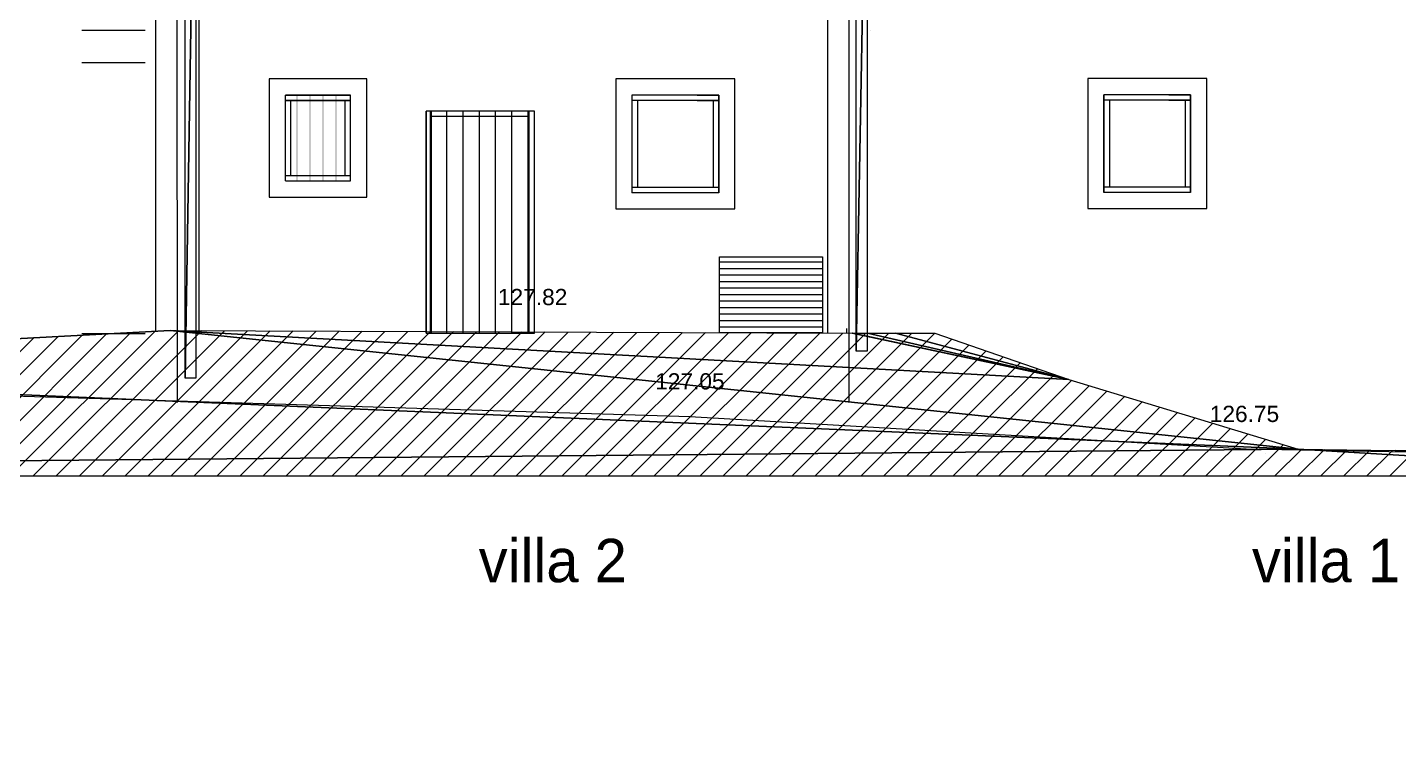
# Model space of a CAD drawing. Header units: metres. Extents: x -12536 to 12621, y -17191 to 9596.
# Drawn here: x -10914 to -10281, y 4616 to 4945 of the extents above; entities that cross this region are included whole.
import ezdxf
from ezdxf.enums import TextEntityAlignment as Align
from ezdxf.lldxf.tags import DXFTag

# ---------------------------------------------------------------- set-up
doc = ezdxf.new("R2010")
doc.units = ezdxf.units.M
doc.header["$MEASUREMENT"] = 0
for name, color, linetype in [('Calque commun', 7, 'Continuous'), ('Cotations', 7, 'Continuous'), ('Textes', 7, 'Continuous')]:
    doc.layers.add(name, color=color, linetype=linetype)
doc.styles.add('Arial15', font='arial.ttf', dxfattribs={"height": 0.15})
doc.styles.add('Century Gothic4', font='GOTHIC.TTF', dxfattribs={"height": 0.4})
tags = doc.linetypes.add('HIDDEN', pattern=[0.375, 0.25, -0.125]).pattern_tags.tags
tags[6:7] = [DXFTag(74, 4), DXFTag(75, 0), DXFTag(340, '0'), DXFTag(46, 1.0), DXFTag(50, 0.0), DXFTag(44, 0.0), DXFTag(45, 0.0)]
tags[4:5] = [DXFTag(74, 4), DXFTag(75, 0), DXFTag(340, '0'), DXFTag(46, 1.0), DXFTag(50, 0.0), DXFTag(44, 0.0), DXFTag(45, 0.0)]

# ---------------------------------------------------------------- blocks, each defined once
blk = doc.blocks.new('hatch17')
at = {"layer": 'Calque commun', "color": 8, "linetype": 'Continuous', "lineweight": 5}
for p, q in [((-53.198, 23.128), (-53.198, 25.178)), ((-53.048, 23.128), (-53.048, 25.178)), ((-52.898, 23.128), (-52.898, 25.178)), ((-52.748, 23.128), (-52.748, 25.178)), ((-52.598, 23.128), (-52.598, 25.178)), ((-52.448, 23.128), (-52.448, 25.178)), ((-52.298, 23.128), (-52.298, 25.178))]:
    blk.add_line(p, q, dxfattribs=at)
at = {"layer": 'Calque commun', "color": 8, "linetype": 'Continuous', "lineweight": 20}
mesh = blk.add_polyface(dxfattribs=at)
corners = [(-53.24, 25.178), (-53.24, 23.128), (-52.24, 23.128), (-52.24, 25.178)]
mesh.append_faces([[corners[k] for k in face] for face in [(0, 1, 2, 3)]], dxfattribs={"color": 8})
blk = doc.blocks.new('@dwg_exp')
at = {"layer": 'Cotations', "color": 212, "linetype": 'ByBlock', "lineweight": -2, "style": 'Arial15'}
blk.add_text('127.82', height=0.15, dxfattribs=at).set_placement((-52.257, 23.387), align=Align.CENTER)
blk = doc.blocks.new('hatch26')
at = {"layer": 'Calque commun', "color": 11, "linetype": 'Continuous', "lineweight": 5}
for p, q in [((-50.532, 23.786), (-49.582, 23.786)), ((-50.532, 23.726), (-49.582, 23.726)), ((-50.532, 23.666), (-49.582, 23.666)), ((-50.532, 23.606), (-49.582, 23.606)), ((-50.532, 23.546), (-49.582, 23.546)), ((-50.532, 23.486), (-49.582, 23.486)), ((-50.532, 23.426), (-49.582, 23.426)), ((-50.532, 23.366), (-49.582, 23.366)), ((-50.532, 23.306), (-49.582, 23.306)), ((-50.532, 23.246), (-49.582, 23.246)), ((-50.532, 23.186), (-49.582, 23.186))]:
    blk.add_line(p, q, dxfattribs=at)
mesh = blk.add_polyface(dxfattribs=at)
corners = [(-50.532, 23.832), (-49.582, 23.832), (-49.582, 23.132), (-50.532, 23.132)]
mesh.append_faces([[corners[k] for k in face] for face in [(0, 1, 2, 3)]], dxfattribs={"color": 11})
blk = doc.blocks.new('@dwg_exp12')
at = {"layer": 'Cotations', "color": 212, "linetype": 'ByBlock', "lineweight": -2, "style": 'Arial15'}
blk.add_text('127.05', height=0.15, dxfattribs=at).set_placement((-50.806, 22.609), align=Align.CENTER)
blk = doc.blocks.new('@dwg_exp15')
at = {"layer": 'Cotations', "color": 212, "linetype": 'ByBlock', "lineweight": -2, "style": 'Arial15'}
blk.add_text('126.75', height=0.15, dxfattribs=at).set_placement((-45.689, 22.309), align=Align.CENTER)
blk = doc.blocks.new('hatch30')
at = {"layer": 'Calque commun', "color": 7, "linetype": 'Continuous', "lineweight": 5}
for p, q in [((-55.522, 23.153), (-56.867, 21.808)), ((-55.31, 23.152), (-56.655, 21.808)), ((-56.86, 23.087), (-58.139, 21.808)), ((-56.636, 23.099), (-57.927, 21.808)), ((-56.412, 23.111), (-57.715, 21.808)), ((-56.189, 23.123), (-57.503, 21.808)), ((-55.965, 23.134), (-57.291, 21.808)), ((-55.741, 23.146), (-57.079, 21.808)), ((-55.099, 23.151), (-56.442, 21.808)), ((-54.888, 23.15), (-56.23, 21.808)), ((-54.677, 23.15), (-56.018, 21.808)), ((-54.465, 23.149), (-55.806, 21.808)), ((-54.254, 23.148), (-55.594, 21.808)), ((-54.043, 23.147), (-55.382, 21.808)), ((-53.831, 23.146), (-55.17, 21.808)), ((-53.62, 23.145), (-54.957, 21.808)), ((-53.409, 23.145), (-54.745, 21.808)), ((-53.198, 23.144), (-54.533, 21.808)), ((-52.986, 23.143), (-54.321, 21.808)), ((-52.775, 23.142), (-54.109, 21.808)), ((-52.564, 23.141), (-53.897, 21.808)), ((-52.352, 23.14), (-53.685, 21.808)), ((-52.141, 23.14), (-53.473, 21.808)), ((-51.93, 23.139), (-53.26, 21.808)), ((-51.719, 23.138), (-53.048, 21.808)), ((-51.507, 23.137), (-52.836, 21.808)), ((-51.296, 23.136), (-52.624, 21.808)), ((-51.085, 23.135), (-52.412, 21.808)), ((-50.873, 23.134), (-52.2, 21.808)), ((-50.662, 23.134), (-51.988, 21.808)), ((-50.451, 23.133), (-51.776, 21.808)), ((-50.239, 23.132), (-51.563, 21.808)), ((-50.028, 23.131), (-51.351, 21.808)), ((-49.817, 23.13), (-51.139, 21.808)), ((-49.606, 23.129), (-50.927, 21.808)), ((-49.394, 23.129), (-50.715, 21.808)), ((-49.183, 23.128), (-50.503, 21.808)), ((-48.97, 23.128), (-50.291, 21.808)), ((-48.758, 23.128), (-50.078, 21.808)), ((-48.546, 23.128), (-49.866, 21.808)), ((-48.388, 23.074), (-49.654, 21.808)), ((-48.231, 23.019), (-49.442, 21.808)), ((-48.073, 22.965), (-49.23, 21.808)), ((-47.915, 22.91), (-49.018, 21.808)), ((-47.758, 22.856), (-48.806, 21.808)), ((-47.6, 22.801), (-48.594, 21.808)), ((-47.443, 22.747), (-48.381, 21.808)), ((-47.284, 22.693), (-48.169, 21.808)), ((-47.121, 22.644), (-47.957, 21.808)), ((-46.958, 22.595), (-47.745, 21.808)), ((-46.796, 22.545), (-47.533, 21.808)), ((-46.633, 22.496), (-47.321, 21.808)), ((-46.47, 22.447), (-47.109, 21.808)), ((-46.307, 22.397), (-46.896, 21.808)), ((-46.144, 22.348), (-46.684, 21.808)), ((-45.981, 22.299), (-46.472, 21.808)), ((-45.819, 22.249), (-46.26, 21.808)), ((-45.656, 22.2), (-46.048, 21.808)), ((-45.493, 22.151), (-45.836, 21.808)), ((-45.33, 22.102), (-45.624, 21.808)), ((-45.16, 22.06), (-45.412, 21.808)), ((-44.951, 22.056), (-45.199, 21.808)), ((-44.742, 22.053), (-44.987, 21.808)), ((-44.533, 22.05), (-44.775, 21.808)), ((-44.324, 22.047), (-44.563, 21.808)), ((-44.116, 22.043), (-44.351, 21.808))]:
    blk.add_line(p, q, dxfattribs=at)
at = {"layer": 'Calque commun', "color": 7, "linetype": 'Continuous', "lineweight": 20}
mesh = blk.add_polyface(dxfattribs=at)
corners = [(-44.3, 22.046), (-42.73, 22.018), (-42.73, 22.018), (-47.311, 22.701), (-49.302, 23.128), (-49.166, 23.128), (-45.194, 22.06), (-41.017, 21.808), (-41.017, 21.976), (-55.6, 23.153), (-62.361, 22.79), (-49.308, 23.128), (-72.808, 21.808), (-68.093, 22.538), (-62.361, 22.8), (-48.91, 23.128), (-48.546, 23.128), (-65.886, 22.815), (-72.808, 22.538)]
mesh.append_faces([[corners[k] for k in face] for face in [(3, 15, 16)]], dxfattribs={"vtx0": -1, "color": 7})
mesh.append_faces([[corners[k] for k in face] for face in [(12, 6, 7)]], dxfattribs={"vtx0": -1, "vtx1": -1, "color": 7})
mesh.append_faces([[corners[k] for k in face] for face in [(9, 6, 10), (12, 13, 10), (2, 7, 0), (12, 10, 6)]], dxfattribs={"vtx0": -1, "vtx1": -1, "vtx2": -1, "color": 7})
mesh.append_faces([[corners[k] for k in face] for face in [(3, 4, 5), (3, 11, 4), (3, 9, 11), (3, 5, 15)]], dxfattribs={"vtx0": -1, "vtx2": -1, "color": 7})
mesh.append_faces([[corners[k] for k in face] for face in [(14, 9, 10)]], dxfattribs={"vtx1": -1, "color": 7})
mesh.append_faces([[corners[k] for k in face] for face in [(6, 0, 7), (3, 6, 9)]], dxfattribs={"vtx1": -1, "vtx2": -1, "color": 7})
mesh.append_faces([[corners[k] for k in face] for face in [(0, 1, 2), (2, 8, 7), (13, 17, 10), (12, 18, 13)]], dxfattribs={"vtx2": -1, "color": 7})
blk = doc.blocks.new('toit facade entr‚e 40')
at = {"layer": 'Calque commun', "color": 7, "linetype": 'Continuous', "lineweight": 5}
for p, q in [((83.571, -25.892), (83.57, -18.171)), ((77.371, -25.892), (77.37, -18.249))]:
    blk.add_line(p, q, dxfattribs=at)

msp = doc.modelspace()

# ---------------------------------------------------------------- linework, layer by layer
at = {"layer": 'Calque commun', "color": 7, "linetype": 'Continuous', "lineweight": 5}
for p, q in [((-10524.524, 4943.67), (-10524.524, 4943.67)), ((-10794.622, 4913.672), (-10794.623, 4913.672)), ((-10794.623, 4874.118), (-10794.623, 4913.672)), ((-10794.623, 4913.672), (-10764.623, 4913.672)), ((-10794.623, 4911.172), (-10792.123, 4911.172)), ((-10764.623, 4913.672), (-10794.622, 4913.672)), ((-10792.122, 4911.172), (-10794.622, 4911.172)), ((-10792.123, 4876.618), (-10792.123, 4911.172)), ((-10792.123, 4911.172), (-10767.123, 4911.172)), ((-10767.122, 4911.172), (-10792.122, 4911.172)), ((-10767.123, 4911.172), (-10764.623, 4911.172)), ((-10767.123, 4911.172), (-10767.123, 4876.618)), ((-10764.623, 4911.172), (-10767.122, 4911.172)), ((-10764.623, 4874.118), (-10764.623, 4913.672)), ((-10634.73, 4913.672), (-10634.73, 4913.672)), ((-10634.727, 4913.672), (-10634.73, 4913.672)), ((-10634.727, 4913.672), (-10634.727, 4868.672)), ((-10594.728, 4913.672), (-10634.727, 4913.672)), ((-10603.478, 4911.172), (-10634.727, 4911.172)), ((-10632.228, 4911.172), (-10632.228, 4871.172)), ((-10604.729, 4913.674), (-10604.729, 4913.674)), ((-10594.728, 4913.674), (-10604.729, 4913.674)), ((-10604.729, 4913.674), (-10594.728, 4913.674)), ((-10602.228, 4911.174), (-10604.729, 4911.174)), ((-10604.729, 4911.174), (-10602.23, 4911.174)), ((-10597.225, 4911.172), (-10603.478, 4911.172)), ((-10603.478, 4911.172), (-10603.478, 4911.172)), ((-10603.478, 4911.172), (-10603.478, 4911.172)), ((-10602.23, 4911.174), (-10597.228, 4911.174)), ((-10597.226, 4911.174), (-10602.228, 4911.174)), ((-10597.228, 4911.174), (-10594.728, 4911.174)), ((-10597.228, 4911.174), (-10597.228, 4871.172)), ((-10594.728, 4911.174), (-10597.226, 4911.174)), ((-10594.728, 4911.172), (-10597.225, 4911.172)), ((-10597.225, 4911.172), (-10597.225, 4871.172)), ((-10594.728, 4868.672), (-10594.728, 4913.674)), ((-10594.728, 4913.672), (-10594.727, 4868.672)), ((-10416.991, 4913.848), (-10416.991, 4868.848)), ((-10376.991, 4913.848), (-10416.991, 4913.848)), ((-10416.991, 4913.845), (-10416.991, 4913.845)), ((-10416.988, 4913.845), (-10416.991, 4913.845)), ((-10414.491, 4911.348), (-10416.991, 4911.348)), ((-10416.988, 4868.846), (-10416.989, 4913.848)), ((-10376.991, 4913.848), (-10416.989, 4913.848)), ((-10416.988, 4913.845), (-10416.988, 4868.846)), ((-10376.991, 4913.845), (-10416.988, 4913.845)), ((-10385.739, 4911.346), (-10416.988, 4911.346)), ((-10414.491, 4911.348), (-10414.491, 4871.348)), ((-10379.491, 4911.348), (-10414.491, 4911.348)), ((-10414.489, 4911.346), (-10414.489, 4871.345)), ((-10386.989, 4913.848), (-10386.99, 4913.848)), ((-10386.99, 4913.848), (-10376.991, 4913.848)), ((-10386.99, 4911.348), (-10384.491, 4911.348)), ((-10376.991, 4913.848), (-10386.989, 4913.848)), ((-10384.489, 4911.348), (-10386.989, 4911.348)), ((-10379.489, 4911.346), (-10385.739, 4911.346)), ((-10385.739, 4911.346), (-10385.739, 4911.346)), ((-10385.739, 4911.346), (-10385.739, 4911.346)), ((-10384.491, 4911.348), (-10379.491, 4911.348)), ((-10379.49, 4911.348), (-10384.489, 4911.348)), ((-10376.991, 4911.348), (-10379.491, 4911.348)), ((-10379.491, 4911.348), (-10379.491, 4871.348)), ((-10379.491, 4911.348), (-10376.991, 4911.348)), ((-10379.491, 4911.348), (-10379.491, 4871.345)), ((-10376.991, 4911.348), (-10379.49, 4911.348)), ((-10376.991, 4911.346), (-10379.489, 4911.346)), ((-10379.489, 4911.346), (-10379.489, 4871.345)), ((-10376.991, 4913.848), (-10376.991, 4868.846)), ((-10376.991, 4868.846), (-10376.991, 4913.848)), ((-10376.991, 4913.845), (-10376.99, 4868.846)), ((-10729.729, 4803.855), (-10729.729, 4906.372)), ((-10729.729, 4906.372), (-10729.729, 4906.372)), ((-10729.729, 4906.372), (-10729.729, 4906.372)), ((-10679.729, 4906.372), (-10729.729, 4906.372)), ((-10727.229, 4903.872), (-10727.229, 4906.372)), ((-10727.229, 4803.856), (-10727.229, 4903.872)), ((-10682.228, 4903.872), (-10727.229, 4903.872)), ((-10682.228, 4803.871), (-10682.228, 4906.372)), ((-10679.729, 4803.872), (-10679.729, 4906.372)), ((-10794.623, 4876.618), (-10764.623, 4876.618)), ((-10794.623, 4874.118), (-10764.623, 4874.118)), ((-10634.727, 4871.172), (-10605.977, 4871.172)), ((-10605.977, 4871.172), (-10603.477, 4871.172)), ((-10603.477, 4871.172), (-10594.727, 4871.172)), ((-10416.991, 4871.348), (-10379.491, 4871.348)), ((-10416.988, 4871.345), (-10388.238, 4871.345)), ((-10388.238, 4871.345), (-10385.738, 4871.345)), ((-10385.741, 4871.348), (-10385.741, 4871.348)), ((-10385.741, 4871.348), (-10385.741, 4871.348)), ((-10385.738, 4871.345), (-10376.99, 4871.345)), ((-10379.491, 4871.348), (-10376.991, 4871.348)), ((-10594.727, 4868.672), (-10634.729, 4868.672)), ((-10376.991, 4868.848), (-10416.991, 4868.848)), ((-10376.99, 4868.846), (-10416.99, 4868.846)), ((-10376.991, 4868.846), (-10416.988, 4868.846)), ((-10535.917, 4805.372), (-10535.917, 4805.372)), ((-10535.917, 4805.372), (-10535.917, 4805.372)), ((-10535.917, 4803.872), (-10535.917, 4803.872)), ((-10535.917, 4803.872), (-10535.917, 4803.872)), ((-10535.917, 4803.872), (-10535.917, 4803.872)), ((-10535.917, 4803.872), (-10535.917, 4803.872)), ((-10535.623, 4803.872), (-10535.623, 4806.095)), ((-10853.408, 4753.1), (-10853.546, 4753.1)), ((-10342.635, 4748.19), (-10342.674, 4748.19)), ((-10344.454, 4742.6), (-10344.493, 4742.6))]:
    msp.add_line(p, q, dxfattribs=at)
at = {"layer": 'Calque commun', "color": 26, "linetype": 'HIDDEN', "lineweight": 20, "flags": 128}
msp.add_lwpolyline([(-11336.804, 4783.887), (-11187.63, 4783.181), (-10608.047, 4765.474), (-10351.436, 4750.474), (-10121.163, 4746.217)], dxfattribs=at)
at = {"layer": 'Calque commun', "color": 5, "linetype": 'Continuous', "lineweight": 5}
for points in [[(-10834.476, 4805.071, 0), (-10834.476, 5071.071, 0), (-10544.514, 5071.114, 0), (-10544.474, 4803.918, 0)], [(-11164.476, 4788.582, 0), (-11164.476, 5053.571, 0), (-10854.521, 5053.571, 0), (-10854.521, 4804.77, 0)]]:
    msp.add_polyline3d(points, dxfattribs=at)
at = {"layer": 'Calque commun', "color": 18, "linetype": 'Continuous', "lineweight": 20, "true_color": 0x000000}
for points in [[(-10788.798, 4874.387), (-10788.798, 4913.941), (-10789.799, 4874.387), (-10789.799, 4913.941)], [(-10782.799, 4874.387), (-10782.799, 4913.941), (-10783.799, 4874.387), (-10783.799, 4913.941)], [(-10776.8, 4874.387), (-10776.8, 4913.941), (-10777.8, 4874.387), (-10777.8, 4913.941)], [(-10770.771, 4874.387), (-10770.771, 4913.941), (-10771.771, 4874.387), (-10771.771, 4913.941)]]:
    msp.add_trace(points, dxfattribs=at)
at = {"layer": 'Cotations', "color": 11, "linetype": 'HIDDEN', "lineweight": 20}
for p, q in [((-10888.583, 4943.672), (-10859.354, 4943.672)), ((-10888.583, 4928.672), (-10859.354, 4928.672)), ((-10888.583, 4803.672), (-10859.354, 4803.672))]:
    msp.add_line(p, q, dxfattribs=at)

# ---------------------------------------------------------------- block references
at = {"layer": 'Calque commun', "color": 0, "linetype": 'ByBlock', "lineweight": -2, "xscale": 50, "yscale": 50, "zscale": 50}
for name, p in [('toit facade entr‚e 40', (-14713.015, 6066.458)), ('hatch17', (-8067.719, 3647.461)), ('hatch26', (-8067.719, 3647.461)), ('hatch30', (-8067.719, 3647.461))]:
    msp.add_blockref(name, p, dxfattribs=at)
at = {"layer": 'Cotations', "color": 0, "linetype": 'ByBlock', "lineweight": -2, "xscale": 50, "yscale": 50, "zscale": 50}
for name in ['@dwg_exp', '@dwg_exp12', '@dwg_exp15']:
    msp.add_blockref(name, (-8067.719, 3647.461), dxfattribs=at)

# ---------------------------------------------------------------- texts
at = {"layer": 'Textes', "color": 5, "linetype": 'ByBlock', "lineweight": -2, "style": 'Century Gothic4'}
for s, p in [('villa 2', (-10705.457, 4689.035)), ('villa 1', (-10348.72, 4689.035))]:
    msp.add_text(s, height=20, dxfattribs=at).set_placement(p)

# ---------------------------------------------------------------- meshes
at = {"layer": 'Calque commun', "color": 7, "linetype": 'Continuous', "lineweight": 5}
mesh = msp.add_polyface(dxfattribs=at)
corners = [(-6339.111, 8148.796), (-12339.111, 8148.796), (-12339.111, 3948.796), (-6339.111, 3948.796)]
mesh.append_faces([[corners[k] for k in face] for face in [(0, 1, 2, 3)]], dxfattribs={"color": 7})
at = {"layer": 'Calque commun', "color": 8, "linetype": 'Continuous', "lineweight": 5}
mesh = msp.add_polyface(dxfattribs=at)
corners = [(-10534.927, 5089.929), (-10534.927, 5086.867), (-10835.895, 5086.867), (-10835.895, 4783.083), (-10840.895, 4783.083), (-10843.185, 5089.929), (-10840.895, 5086.867), (-10843.185, 5086.867)]
mesh.append_faces([[corners[k] for k in face] for face in [(5, 6, 7)]], dxfattribs={"vtx0": -1, "color": 8})
mesh.append_faces([[corners[k] for k in face] for face in [(5, 2, 6)]], dxfattribs={"vtx0": -1, "vtx1": -1, "vtx2": -1, "color": 8})
mesh.append_faces([[corners[k] for k in face] for face in [(5, 0, 2), (4, 6, 2)]], dxfattribs={"vtx1": -1, "vtx2": -1, "color": 8})
mesh.append_faces([[corners[k] for k in face] for face in [(0, 1, 2), (2, 3, 4)]], dxfattribs={"vtx2": -1, "color": 8})
mesh = msp.add_polyface(dxfattribs=at)
corners = [(-11173.772, 4783.603), (-11173.772, 5070.61), (-11168.772, 5070.61), (-11176.062, 5070.61), (-11176.062, 5073.672), (-11168.772, 4783.603), (-10845.792, 5070.608), (-10845.792, 5073.67)]
mesh.append_faces([[corners[k] for k in face] for face in [(1, 4, 2)]], dxfattribs={"vtx0": -1, "vtx1": -1, "vtx2": -1, "color": 8})
mesh.append_faces([[corners[k] for k in face] for face in [(2, 4, 7)]], dxfattribs={"vtx0": -1, "vtx2": -1, "color": 8})
mesh.append_faces([[corners[k] for k in face] for face in [(6, 2, 7)]], dxfattribs={"vtx1": -1, "color": 8})
mesh.append_faces([[corners[k] for k in face] for face in [(0, 1, 2)]], dxfattribs={"vtx1": -1, "vtx2": -1, "color": 8})
mesh.append_faces([[corners[k] for k in face] for face in [(1, 3, 4), (2, 5, 0)]], dxfattribs={"vtx2": -1, "color": 8})
mesh = msp.add_polyface(dxfattribs=at)
corners = [(-10526.285, 5070.608), (-10526.285, 4795.599), (-10531.285, 4795.599), (-10533.575, 5073.67), (-10531.285, 5070.608), (-10533.575, 5070.608), (-10204.834, 5073.669), (-10204.834, 5070.607)]
mesh.append_faces([[corners[k] for k in face] for face in [(3, 4, 5)]], dxfattribs={"vtx0": -1, "color": 8})
mesh.append_faces([[corners[k] for k in face] for face in [(6, 0, 3)]], dxfattribs={"vtx0": -1, "vtx1": -1, "color": 8})
mesh.append_faces([[corners[k] for k in face] for face in [(3, 0, 4)]], dxfattribs={"vtx0": -1, "vtx1": -1, "vtx2": -1, "color": 8})
mesh.append_faces([[corners[k] for k in face] for face in [(0, 2, 4)]], dxfattribs={"vtx0": -1, "vtx2": -1, "color": 8})
mesh.append_faces([[corners[k] for k in face] for face in [(0, 1, 2), (6, 7, 0)]], dxfattribs={"vtx2": -1, "color": 8})
at = {"layer": 'Calque commun', "color": 7, "linetype": 'Continuous', "lineweight": 5}
mesh = msp.add_polyface(dxfattribs=at)
corners = [(-10757.123, 4921.172), (-10802.123, 4921.172), (-10802.123, 4866.617), (-10757.123, 4866.617)]
mesh.append_faces([[corners[k] for k in face] for face in [(0, 1, 2, 3)]], dxfattribs={"color": 7})
at = {"layer": 'Cotations', "color": 5, "linetype": 'Continuous', "lineweight": 5}
mesh = msp.add_polyface(dxfattribs=at)
corners = [(-10369.491, 4921.347), (-10424.491, 4921.347), (-10424.491, 4861.347), (-10369.491, 4861.347)]
mesh.append_faces([[corners[k] for k in face] for face in [(0, 1, 2, 3)]], dxfattribs={"color": 5})
mesh = msp.add_polyface(dxfattribs=at)
corners = [(-10587.228, 4921.172), (-10642.228, 4921.172), (-10642.228, 4861.172), (-10587.228, 4861.172)]
mesh.append_faces([[corners[k] for k in face] for face in [(0, 1, 2, 3)]], dxfattribs={"color": 5})

doc.saveas('drawing.dxf')
